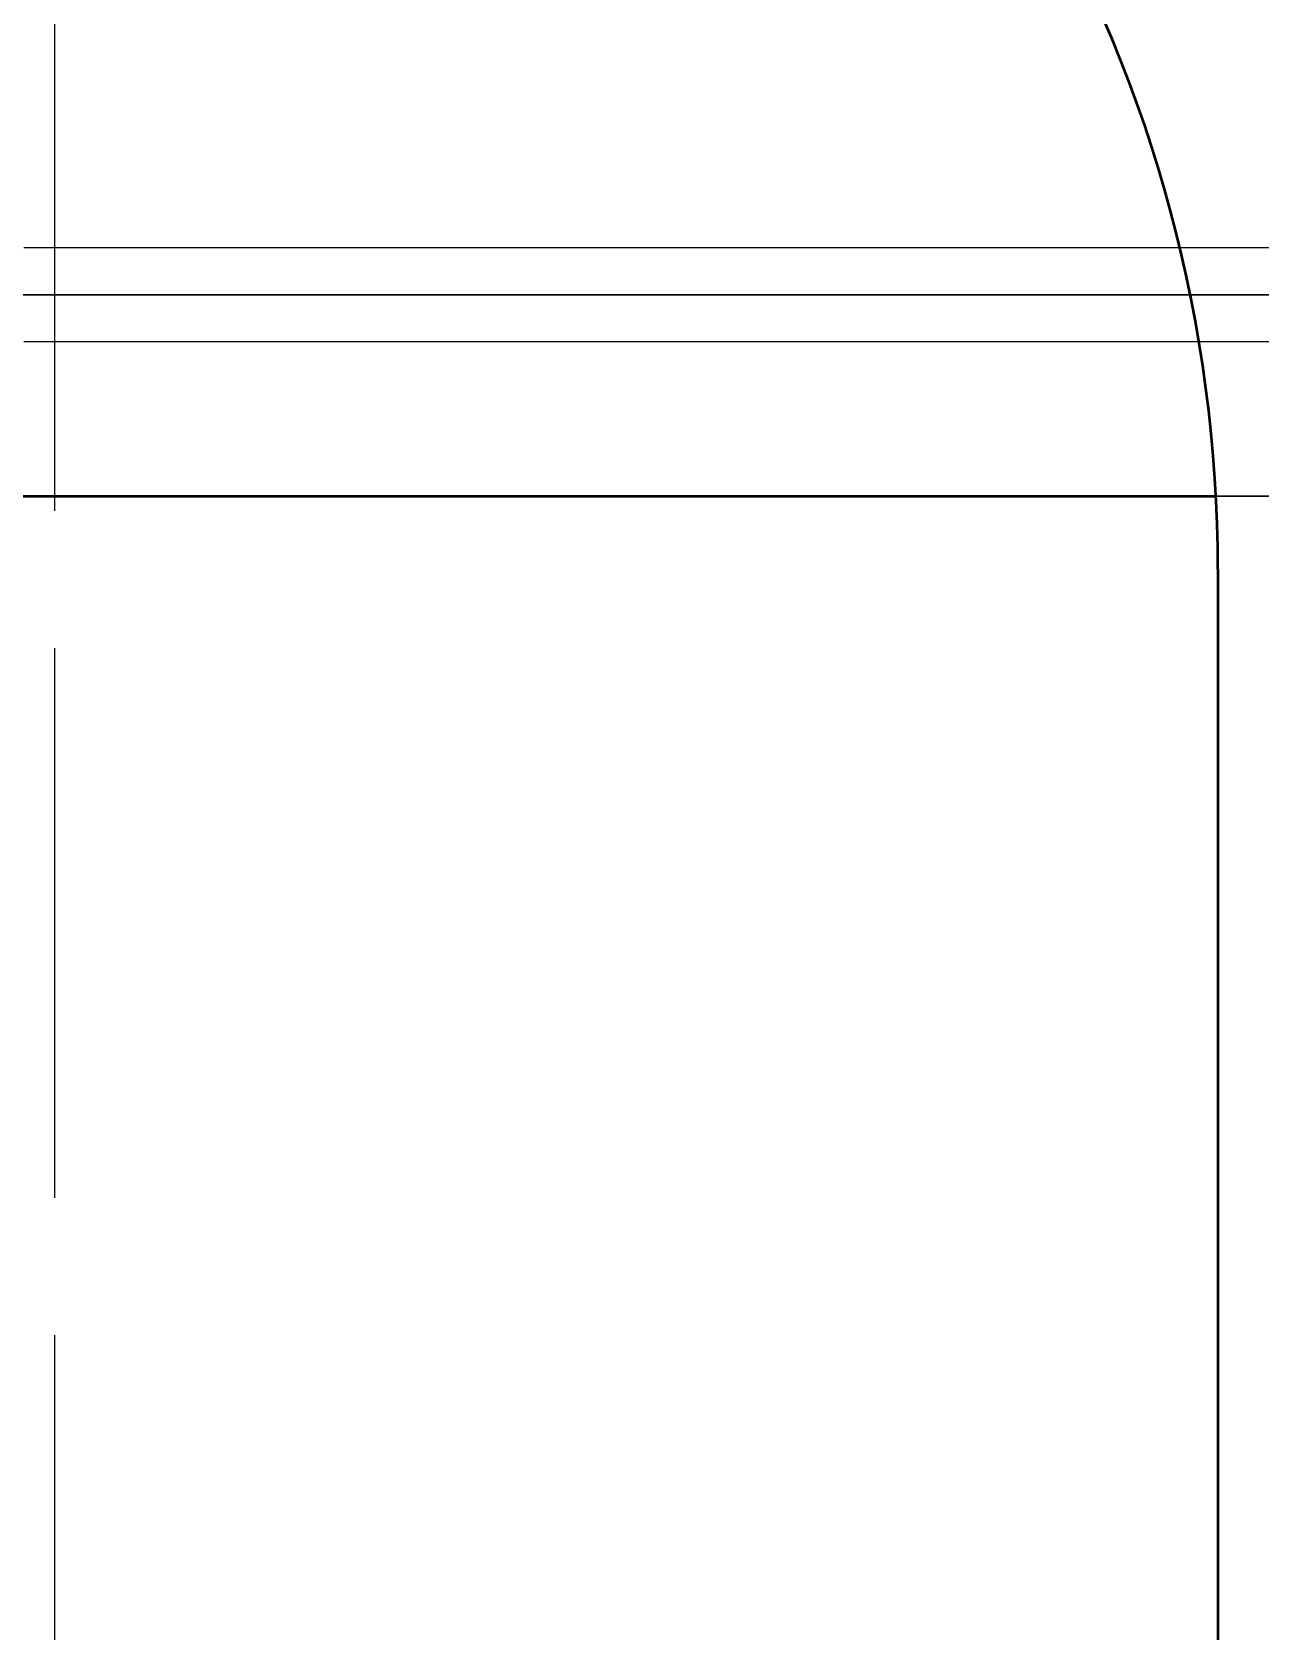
# Model space of a CAD drawing. Header units: millimetres. Extents: x 0 to 594, y 0 to 420.
# Drawn here: x 88.38 to 95.08, y 330.2 to 338.93 of the extents above; entities that cross this region are included whole.
import ezdxf

# ---------------------------------------------------------------- set-up
doc = ezdxf.new("R2010")
doc.units = ezdxf.units.MM
doc.linetypes.add('ISO02-TRAZOS', pattern=[3.75, 3, -0.75])
doc.layers.add('01-VISIBLE', color=7, linetype='CONTINUOUS', lineweight=50)
doc.layers.add('02-OCULTA', color=4, linetype='ISO02-TRAZOS', lineweight=25)

msp = doc.modelspace()

# ---------------------------------------------------------------- linework, layer by layer
at = {"layer": '01-VISIBLE'}
msp.add_line((94.85, 336), (94.85, 319.74), dxfattribs=at)
msp.add_lwpolyline([(88.327, 336.4), (88.3771, 336.4), (88.4272, 336.4), (88.4772, 336.4), (88.5273, 336.4), (88.5774, 336.4), (88.6275, 336.4), (88.6776, 336.4), (88.7277, 336.4), (88.7778, 336.4), (88.8279, 336.4), (88.878, 336.4), (88.9281, 336.4), (88.9782, 336.4), (89.0283, 336.4), (89.0784, 336.4), (89.1285, 336.4), (89.1786, 336.4), (89.2287, 336.4), (89.2788, 336.4), (89.3289, 336.4), (89.379, 336.4), (89.4291, 336.4), (89.4792, 336.4), (89.5293, 336.4), (89.5794, 336.4), (89.6294, 336.4), (89.6795, 336.4), (89.7296, 336.4), (89.7797, 336.4), (89.8298, 336.4), (89.8799, 336.4), (89.93, 336.4), (89.9801, 336.4), (90.0302, 336.4), (90.0803, 336.4), (90.1304, 336.4), (90.1805, 336.4), (90.2306, 336.4), (90.2807, 336.4), (90.3308, 336.4), (90.3809, 336.4), (90.431, 336.4), (90.4811, 336.4), (90.5312, 336.4), (90.5813, 336.4), (90.6314, 336.4), (90.6815, 336.4), (90.7316, 336.4), (90.7816, 336.4), (90.8317, 336.4), (90.8818, 336.4), (90.9319, 336.4), (90.982, 336.4), (91.0321, 336.4), (91.0822, 336.4), (91.1323, 336.4), (91.1824, 336.4), (91.2325, 336.4), (91.2826, 336.4), (91.3327, 336.4), (91.3828, 336.4), (91.4329, 336.4), (91.483, 336.4), (91.5331, 336.4), (91.5832, 336.4), (91.6333, 336.4), (91.6834, 336.4), (91.7335, 336.4), (91.7836, 336.4), (91.8337, 336.4), (91.8838, 336.4), (91.9338, 336.4), (91.9839, 336.4), (92.034, 336.4), (92.0841, 336.4), (92.1342, 336.4), (92.1843, 336.4), (92.2344, 336.4), (92.2845, 336.4), (92.3346, 336.4), (92.3847, 336.4), (92.4348, 336.4), (92.4849, 336.4), (92.535, 336.4), (92.5851, 336.4), (92.6352, 336.4), (92.6853, 336.4), (92.7354, 336.4), (92.7855, 336.4), (92.8356, 336.4), (92.8857, 336.4), (92.9358, 336.4), (92.9859, 336.4), (93.036, 336.4), (93.086, 336.4), (93.1361, 336.4), (93.1862, 336.4), (93.2363, 336.4), (93.2864, 336.4), (93.3365, 336.4), (93.3866, 336.4), (93.4367, 336.4), (93.4868, 336.4), (93.5369, 336.4), (93.587, 336.4), (93.6371, 336.4), (93.6872, 336.4), (93.7373, 336.4), (93.7874, 336.4), (93.8375, 336.4), (93.8876, 336.4), (93.9377, 336.4), (93.9878, 336.4), (94.0379, 336.4), (94.088, 336.4), (94.1381, 336.4), (94.1882, 336.4), (94.2382, 336.4), (94.2883, 336.4), (94.3384, 336.4), (94.3885, 336.4), (94.4386, 336.4), (94.4887, 336.4), (94.5388, 336.4), (94.5889, 336.4), (94.639, 336.4), (94.6891, 336.4), (94.7392, 336.4), (94.7893, 336.4), (94.8394, 336.4)], dxfattribs=at)
msp.add_arc((87.3, 336), 7.55, 0, 30.04382, dxfattribs=at)
at = {"layer": '02-OCULTA'}
msp.add_line((88.5, 276.32), (88.5, 349.7466), dxfattribs=at)
for points in [[(95.1408, 337.756), (95.0616, 337.756), (94.9824, 337.756), (94.9032, 337.756), (94.824, 337.756), (94.7448, 337.756), (94.6656, 337.756), (94.5864, 337.756), (94.5072, 337.756), (94.428, 337.756), (94.3488, 337.756), (94.2696, 337.756), (94.1904, 337.756), (94.1112, 337.756), (94.032, 337.756), (93.9528, 337.756), (93.8736, 337.756), (93.7944, 337.756), (93.7152, 337.756), (93.636, 337.756), (93.5568, 337.756), (93.4776, 337.756), (93.3984, 337.756), (93.3192, 337.756), (93.24, 337.756), (93.1608, 337.756), (93.0816, 337.756), (93.0024, 337.756), (92.9232, 337.756), (92.844, 337.756), (92.7648, 337.756), (92.6856, 337.756), (92.6064, 337.756), (92.5272, 337.756), (92.448, 337.756), (92.3688, 337.756), (92.2896, 337.756), (92.2104, 337.756), (92.1312, 337.756), (92.052, 337.756), (91.9728, 337.756), (91.8936, 337.756), (91.8144, 337.756), (91.7352, 337.756), (91.656, 337.756), (91.5768, 337.756), (91.4976, 337.756), (91.4184, 337.756), (91.3392, 337.756), (91.26, 337.756), (91.1808, 337.756), (91.1016, 337.756), (91.0224, 337.756), (90.9432, 337.756), (90.864, 337.756), (90.7848, 337.756), (90.7056, 337.756), (90.6264, 337.756), (90.5472, 337.756), (90.468, 337.756), (90.3888, 337.756), (90.3096, 337.756), (90.2304, 337.756), (90.1512, 337.756), (90.072, 337.756), (89.9928, 337.756), (89.9136, 337.756), (89.8344, 337.756), (89.7552, 337.756), (89.676, 337.756), (89.5968, 337.756), (89.5176, 337.756), (89.4384, 337.756), (89.3592, 337.756), (89.28, 337.756), (89.2008, 337.756), (89.1216, 337.756), (89.0424, 337.756), (88.9632, 337.756), (88.884, 337.756), (88.8048, 337.756), (88.7256, 337.756), (88.6464, 337.756), (88.5672, 337.756), (88.488, 337.756), (88.4088, 337.756), (88.3296, 337.756)], [(95.1408, 337.756), (95.0616, 337.756), (94.9824, 337.756), (94.9032, 337.756), (94.824, 337.756), (94.7448, 337.756), (94.6656, 337.756), (94.5864, 337.756), (94.5072, 337.756), (94.428, 337.756), (94.3488, 337.756), (94.2696, 337.756), (94.1904, 337.756), (94.1112, 337.756), (94.032, 337.756), (93.9528, 337.756), (93.8736, 337.756), (93.7944, 337.756), (93.7152, 337.756), (93.636, 337.756), (93.5568, 337.756), (93.4776, 337.756), (93.3984, 337.756), (93.3192, 337.756), (93.24, 337.756), (93.1608, 337.756), (93.0816, 337.756), (93.0024, 337.756), (92.9232, 337.756), (92.844, 337.756), (92.7648, 337.756), (92.6856, 337.756), (92.6064, 337.756), (92.5272, 337.756), (92.448, 337.756), (92.3688, 337.756), (92.2896, 337.756), (92.2104, 337.756), (92.1312, 337.756), (92.052, 337.756), (91.9728, 337.756), (91.8936, 337.756), (91.8144, 337.756), (91.7352, 337.756), (91.656, 337.756), (91.5768, 337.756), (91.4976, 337.756), (91.4184, 337.756), (91.3392, 337.756), (91.26, 337.756), (91.1808, 337.756), (91.1016, 337.756), (91.0224, 337.756), (90.9432, 337.756), (90.864, 337.756), (90.7848, 337.756), (90.7056, 337.756), (90.6264, 337.756), (90.5472, 337.756), (90.468, 337.756), (90.3888, 337.756), (90.3096, 337.756), (90.2304, 337.756), (90.1512, 337.756), (90.072, 337.756), (89.9928, 337.756), (89.9136, 337.756), (89.8344, 337.756), (89.7552, 337.756), (89.676, 337.756), (89.5968, 337.756), (89.5176, 337.756), (89.4384, 337.756), (89.3592, 337.756), (89.28, 337.756), (89.2008, 337.756), (89.1216, 337.756), (89.0424, 337.756), (88.9632, 337.756), (88.884, 337.756), (88.8048, 337.756), (88.7256, 337.756), (88.6464, 337.756), (88.5672, 337.756), (88.488, 337.756), (88.4088, 337.756), (88.3296, 337.756)], [(95.14, 337.5), (95.0616, 337.5), (94.9832, 337.5), (94.9048, 337.5), (94.8264, 337.5), (94.748, 337.5), (94.6696, 337.5), (94.5912, 337.5), (94.5128, 337.5), (94.4344, 337.5), (94.356, 337.5), (94.2776, 337.5), (94.1992, 337.5), (94.1208, 337.5), (94.0424, 337.5), (93.964, 337.5), (93.8856, 337.5), (93.8072, 337.5), (93.7288, 337.5), (93.6504, 337.5), (93.572, 337.5), (93.4936, 337.5), (93.4152, 337.5), (93.3368, 337.5), (93.2584, 337.5), (93.18, 337.5), (93.1016, 337.5), (93.0232, 337.5), (92.9448, 337.5), (92.8664, 337.5), (92.788, 337.5), (92.7096, 337.5), (92.6312, 337.5), (92.5528, 337.5), (92.4744, 337.5), (92.396, 337.5), (92.3176, 337.5), (92.2392, 337.5), (92.1608, 337.5), (92.0824, 337.5), (92.004, 337.5), (91.9256, 337.5), (91.8472, 337.5), (91.7688, 337.5), (91.6904, 337.5), (91.612, 337.5), (91.5336, 337.5), (91.4552, 337.5), (91.3768, 337.5), (91.2984, 337.5), (91.22, 337.5), (91.1416, 337.5), (91.0632, 337.5), (90.9848, 337.5), (90.9064, 337.5), (90.828, 337.5), (90.7496, 337.5), (90.6712, 337.5), (90.5928, 337.5), (90.5144, 337.5), (90.436, 337.5), (90.3576, 337.5), (90.2792, 337.5), (90.2008, 337.5), (90.1224, 337.5), (90.044, 337.5), (89.9656, 337.5), (89.8872, 337.5), (89.8088, 337.5), (89.7304, 337.5), (89.652, 337.5), (89.5736, 337.5), (89.4952, 337.5), (89.4168, 337.5), (89.3384, 337.5), (89.26, 337.5), (89.1816, 337.5), (89.1032, 337.5), (89.0248, 337.5), (88.9464, 337.5), (88.868, 337.5), (88.7896, 337.5), (88.7112, 337.5), (88.6328, 337.5), (88.5544, 337.5), (88.476, 337.5), (88.3976, 337.5), (88.3192, 337.5)], [(88.3192, 337.5), (88.3976, 337.5), (88.476, 337.5), (88.5544, 337.5), (88.6328, 337.5), (88.7112, 337.5), (88.7896, 337.5), (88.868, 337.5), (88.9464, 337.5), (89.0248, 337.5), (89.1032, 337.5), (89.1816, 337.5), (89.26, 337.5), (89.3384, 337.5), (89.4168, 337.5), (89.4952, 337.5), (89.5736, 337.5), (89.652, 337.5), (89.7304, 337.5), (89.8088, 337.5), (89.8872, 337.5), (89.9656, 337.5), (90.044, 337.5), (90.1224, 337.5), (90.2008, 337.5), (90.2792, 337.5), (90.3576, 337.5), (90.436, 337.5), (90.5144, 337.5), (90.5928, 337.5), (90.6712, 337.5), (90.7496, 337.5), (90.828, 337.5), (90.9064, 337.5), (90.9848, 337.5), (91.0632, 337.5), (91.1416, 337.5), (91.22, 337.5), (91.2984, 337.5), (91.3768, 337.5), (91.4552, 337.5), (91.5336, 337.5), (91.612, 337.5), (91.6904, 337.5), (91.7688, 337.5), (91.8472, 337.5), (91.9256, 337.5), (92.004, 337.5), (92.0824, 337.5), (92.1608, 337.5), (92.2392, 337.5), (92.3176, 337.5), (92.396, 337.5), (92.4744, 337.5), (92.5528, 337.5), (92.6312, 337.5), (92.7096, 337.5), (92.788, 337.5), (92.8664, 337.5), (92.9448, 337.5), (93.0232, 337.5), (93.1016, 337.5), (93.18, 337.5), (93.2584, 337.5), (93.3368, 337.5), (93.4152, 337.5), (93.4936, 337.5), (93.572, 337.5), (93.6504, 337.5), (93.7288, 337.5), (93.8072, 337.5), (93.8856, 337.5), (93.964, 337.5), (94.0424, 337.5), (94.1208, 337.5), (94.1992, 337.5), (94.2776, 337.5), (94.356, 337.5), (94.4344, 337.5), (94.5128, 337.5), (94.5912, 337.5), (94.6696, 337.5), (94.748, 337.5), (94.8264, 337.5), (94.9048, 337.5), (94.9832, 337.5), (95.0616, 337.5), (95.14, 337.5)], [(95.14, 337.5), (95.0616, 337.5), (94.9832, 337.5), (94.9048, 337.5), (94.8264, 337.5), (94.748, 337.5), (94.6696, 337.5), (94.5912, 337.5), (94.5128, 337.5), (94.4344, 337.5), (94.356, 337.5), (94.2776, 337.5), (94.1992, 337.5), (94.1208, 337.5), (94.0424, 337.5), (93.964, 337.5), (93.8856, 337.5), (93.8072, 337.5), (93.7288, 337.5), (93.6504, 337.5), (93.572, 337.5), (93.4936, 337.5), (93.4152, 337.5), (93.3368, 337.5), (93.2584, 337.5), (93.18, 337.5), (93.1016, 337.5), (93.0232, 337.5), (92.9448, 337.5), (92.8664, 337.5), (92.788, 337.5), (92.7096, 337.5), (92.6312, 337.5), (92.5528, 337.5), (92.4744, 337.5), (92.396, 337.5), (92.3176, 337.5), (92.2392, 337.5), (92.1608, 337.5), (92.0824, 337.5), (92.004, 337.5), (91.9256, 337.5), (91.8472, 337.5), (91.7688, 337.5), (91.6904, 337.5), (91.612, 337.5), (91.5336, 337.5), (91.4552, 337.5), (91.3768, 337.5), (91.2984, 337.5), (91.22, 337.5), (91.1416, 337.5), (91.0632, 337.5), (90.9848, 337.5), (90.9064, 337.5), (90.828, 337.5), (90.7496, 337.5), (90.6712, 337.5), (90.5928, 337.5), (90.5144, 337.5), (90.436, 337.5), (90.3576, 337.5), (90.2792, 337.5), (90.2008, 337.5), (90.1224, 337.5), (90.044, 337.5), (89.9656, 337.5), (89.8872, 337.5), (89.8088, 337.5), (89.7304, 337.5), (89.652, 337.5), (89.5736, 337.5), (89.4952, 337.5), (89.4168, 337.5), (89.3384, 337.5), (89.26, 337.5), (89.1816, 337.5), (89.1032, 337.5), (89.0248, 337.5), (88.9464, 337.5), (88.868, 337.5), (88.7896, 337.5), (88.7112, 337.5), (88.6328, 337.5), (88.5544, 337.5), (88.476, 337.5), (88.3976, 337.5), (88.3192, 337.5)], [(88.3192, 337.5), (88.3976, 337.5), (88.476, 337.5), (88.5544, 337.5), (88.6328, 337.5), (88.7112, 337.5), (88.7896, 337.5), (88.868, 337.5), (88.9464, 337.5), (89.0248, 337.5), (89.1032, 337.5), (89.1816, 337.5), (89.26, 337.5), (89.3384, 337.5), (89.4168, 337.5), (89.4952, 337.5), (89.5736, 337.5), (89.652, 337.5), (89.7304, 337.5), (89.8088, 337.5), (89.8872, 337.5), (89.9656, 337.5), (90.044, 337.5), (90.1224, 337.5), (90.2008, 337.5), (90.2792, 337.5), (90.3576, 337.5), (90.436, 337.5), (90.5144, 337.5), (90.5928, 337.5), (90.6712, 337.5), (90.7496, 337.5), (90.828, 337.5), (90.9064, 337.5), (90.9848, 337.5), (91.0632, 337.5), (91.1416, 337.5), (91.22, 337.5), (91.2984, 337.5), (91.3768, 337.5), (91.4552, 337.5), (91.5336, 337.5), (91.612, 337.5), (91.6904, 337.5), (91.7688, 337.5), (91.8472, 337.5), (91.9256, 337.5), (92.004, 337.5), (92.0824, 337.5), (92.1608, 337.5), (92.2392, 337.5), (92.3176, 337.5), (92.396, 337.5), (92.4744, 337.5), (92.5528, 337.5), (92.6312, 337.5), (92.7096, 337.5), (92.788, 337.5), (92.8664, 337.5), (92.9448, 337.5), (93.0232, 337.5), (93.1016, 337.5), (93.18, 337.5), (93.2584, 337.5), (93.3368, 337.5), (93.4152, 337.5), (93.4936, 337.5), (93.572, 337.5), (93.6504, 337.5), (93.7288, 337.5), (93.8072, 337.5), (93.8856, 337.5), (93.964, 337.5), (94.0424, 337.5), (94.1208, 337.5), (94.1992, 337.5), (94.2776, 337.5), (94.356, 337.5), (94.4344, 337.5), (94.5128, 337.5), (94.5912, 337.5), (94.6696, 337.5), (94.748, 337.5), (94.8264, 337.5), (94.9048, 337.5), (94.9832, 337.5), (95.0616, 337.5), (95.14, 337.5)], [(95.14, 337.5), (95.06, 337.5), (94.98, 337.5), (94.9, 337.5), (94.82, 337.5), (94.74, 337.5), (94.66, 337.5), (94.58, 337.5), (94.5, 337.5), (94.42, 337.5), (94.34, 337.5), (94.26, 337.5), (94.18, 337.5), (94.1, 337.5), (94.02, 337.5), (93.94, 337.5), (93.86, 337.5), (93.78, 337.5), (93.7, 337.5), (93.62, 337.5), (93.54, 337.5), (93.46, 337.5), (93.38, 337.5), (93.3, 337.5), (93.22, 337.5), (93.14, 337.5), (93.06, 337.5), (92.98, 337.5), (92.9, 337.5), (92.82, 337.5), (92.74, 337.5), (92.66, 337.5), (92.58, 337.5), (92.5, 337.5), (92.42, 337.5), (92.34, 337.5), (92.26, 337.5), (92.18, 337.5), (92.1, 337.5), (92.02, 337.5), (91.94, 337.5), (91.86, 337.5), (91.78, 337.5), (91.7, 337.5), (91.62, 337.5), (91.54, 337.5), (91.46, 337.5), (91.38, 337.5), (91.3, 337.5), (91.22, 337.5), (91.14, 337.5), (91.06, 337.5), (90.98, 337.5), (90.9, 337.5), (90.82, 337.5), (90.74, 337.5), (90.66, 337.5), (90.58, 337.5), (90.5, 337.5), (90.42, 337.5), (90.34, 337.5), (90.26, 337.5), (90.18, 337.5), (90.1, 337.5), (90.02, 337.5), (89.94, 337.5), (89.86, 337.5), (89.78, 337.5), (89.7, 337.5), (89.62, 337.5), (89.54, 337.5), (89.46, 337.5), (89.38, 337.5), (89.3, 337.5), (89.22, 337.5), (89.14, 337.5), (89.06, 337.5), (88.98, 337.5), (88.9, 337.5), (88.82, 337.5), (88.74, 337.5), (88.66, 337.5), (88.58, 337.5), (88.5, 337.5), (88.42, 337.5), (88.34, 337.5)], [(88.34, 337.5), (88.42, 337.5), (88.5, 337.5), (88.58, 337.5), (88.66, 337.5), (88.74, 337.5), (88.82, 337.5), (88.9, 337.5), (88.98, 337.5), (89.06, 337.5), (89.14, 337.5), (89.22, 337.5), (89.3, 337.5), (89.38, 337.5), (89.46, 337.5), (89.54, 337.5), (89.62, 337.5), (89.7, 337.5), (89.78, 337.5), (89.86, 337.5), (89.94, 337.5), (90.02, 337.5), (90.1, 337.5), (90.18, 337.5), (90.26, 337.5), (90.34, 337.5), (90.42, 337.5), (90.5, 337.5), (90.58, 337.5), (90.66, 337.5), (90.74, 337.5), (90.82, 337.5), (90.9, 337.5), (90.98, 337.5), (91.06, 337.5), (91.14, 337.5), (91.22, 337.5), (91.3, 337.5), (91.38, 337.5), (91.46, 337.5), (91.54, 337.5), (91.62, 337.5), (91.7, 337.5), (91.78, 337.5), (91.86, 337.5), (91.94, 337.5), (92.02, 337.5), (92.1, 337.5), (92.18, 337.5), (92.26, 337.5), (92.34, 337.5), (92.42, 337.5), (92.5, 337.5), (92.58, 337.5), (92.66, 337.5), (92.74, 337.5), (92.82, 337.5), (92.9, 337.5), (92.98, 337.5), (93.06, 337.5), (93.14, 337.5), (93.22, 337.5), (93.3, 337.5), (93.38, 337.5), (93.46, 337.5), (93.54, 337.5), (93.62, 337.5), (93.7, 337.5), (93.78, 337.5), (93.86, 337.5), (93.94, 337.5), (94.02, 337.5), (94.1, 337.5), (94.18, 337.5), (94.26, 337.5), (94.34, 337.5), (94.42, 337.5), (94.5, 337.5), (94.58, 337.5), (94.66, 337.5), (94.74, 337.5), (94.82, 337.5), (94.9, 337.5), (94.98, 337.5), (95.06, 337.5), (95.14, 337.5)], [(95.14, 337.5), (95.06, 337.5), (94.98, 337.5), (94.9, 337.5), (94.82, 337.5), (94.74, 337.5), (94.66, 337.5), (94.58, 337.5), (94.5, 337.5), (94.42, 337.5), (94.34, 337.5), (94.26, 337.5), (94.18, 337.5), (94.1, 337.5), (94.02, 337.5), (93.94, 337.5), (93.86, 337.5), (93.78, 337.5), (93.7, 337.5), (93.62, 337.5), (93.54, 337.5), (93.46, 337.5), (93.38, 337.5), (93.3, 337.5), (93.22, 337.5), (93.14, 337.5), (93.06, 337.5), (92.98, 337.5), (92.9, 337.5), (92.82, 337.5), (92.74, 337.5), (92.66, 337.5), (92.58, 337.5), (92.5, 337.5), (92.42, 337.5), (92.34, 337.5), (92.26, 337.5), (92.18, 337.5), (92.1, 337.5), (92.02, 337.5), (91.94, 337.5), (91.86, 337.5), (91.78, 337.5), (91.7, 337.5), (91.62, 337.5), (91.54, 337.5), (91.46, 337.5), (91.38, 337.5), (91.3, 337.5), (91.22, 337.5), (91.14, 337.5), (91.06, 337.5), (90.98, 337.5), (90.9, 337.5), (90.82, 337.5), (90.74, 337.5), (90.66, 337.5), (90.58, 337.5), (90.5, 337.5), (90.42, 337.5), (90.34, 337.5), (90.26, 337.5), (90.18, 337.5), (90.1, 337.5), (90.02, 337.5), (89.94, 337.5), (89.86, 337.5), (89.78, 337.5), (89.7, 337.5), (89.62, 337.5), (89.54, 337.5), (89.46, 337.5), (89.38, 337.5), (89.3, 337.5), (89.22, 337.5), (89.14, 337.5), (89.06, 337.5), (88.98, 337.5), (88.9, 337.5), (88.82, 337.5), (88.74, 337.5), (88.66, 337.5), (88.58, 337.5), (88.5, 337.5), (88.42, 337.5), (88.34, 337.5)], [(88.34, 337.5), (88.42, 337.5), (88.5, 337.5), (88.58, 337.5), (88.66, 337.5), (88.74, 337.5), (88.82, 337.5), (88.9, 337.5), (88.98, 337.5), (89.06, 337.5), (89.14, 337.5), (89.22, 337.5), (89.3, 337.5), (89.38, 337.5), (89.46, 337.5), (89.54, 337.5), (89.62, 337.5), (89.7, 337.5), (89.78, 337.5), (89.86, 337.5), (89.94, 337.5), (90.02, 337.5), (90.1, 337.5), (90.18, 337.5), (90.26, 337.5), (90.34, 337.5), (90.42, 337.5), (90.5, 337.5), (90.58, 337.5), (90.66, 337.5), (90.74, 337.5), (90.82, 337.5), (90.9, 337.5), (90.98, 337.5), (91.06, 337.5), (91.14, 337.5), (91.22, 337.5), (91.3, 337.5), (91.38, 337.5), (91.46, 337.5), (91.54, 337.5), (91.62, 337.5), (91.7, 337.5), (91.78, 337.5), (91.86, 337.5), (91.94, 337.5), (92.02, 337.5), (92.1, 337.5), (92.18, 337.5), (92.26, 337.5), (92.34, 337.5), (92.42, 337.5), (92.5, 337.5), (92.58, 337.5), (92.66, 337.5), (92.74, 337.5), (92.82, 337.5), (92.9, 337.5), (92.98, 337.5), (93.06, 337.5), (93.14, 337.5), (93.22, 337.5), (93.3, 337.5), (93.38, 337.5), (93.46, 337.5), (93.54, 337.5), (93.62, 337.5), (93.7, 337.5), (93.78, 337.5), (93.86, 337.5), (93.94, 337.5), (94.02, 337.5), (94.1, 337.5), (94.18, 337.5), (94.26, 337.5), (94.34, 337.5), (94.42, 337.5), (94.5, 337.5), (94.58, 337.5), (94.66, 337.5), (94.74, 337.5), (94.82, 337.5), (94.9, 337.5), (94.98, 337.5), (95.06, 337.5), (95.14, 337.5)], [(88.3296, 337.244), (88.4088, 337.244), (88.488, 337.244), (88.5672, 337.244), (88.6464, 337.244), (88.7256, 337.244), (88.8048, 337.244), (88.884, 337.244), (88.9632, 337.244), (89.0424, 337.244), (89.1216, 337.244), (89.2008, 337.244), (89.28, 337.244), (89.3592, 337.244), (89.4384, 337.244), (89.5176, 337.244), (89.5968, 337.244), (89.676, 337.244), (89.7552, 337.244), (89.8344, 337.244), (89.9136, 337.244), (89.9928, 337.244), (90.072, 337.244), (90.1512, 337.244), (90.2304, 337.244), (90.3096, 337.244), (90.3888, 337.244), (90.468, 337.244), (90.5472, 337.244), (90.6264, 337.244), (90.7056, 337.244), (90.7848, 337.244), (90.864, 337.244), (90.9432, 337.244), (91.0224, 337.244), (91.1016, 337.244), (91.1808, 337.244), (91.26, 337.244), (91.3392, 337.244), (91.4184, 337.244), (91.4976, 337.244), (91.5768, 337.244), (91.656, 337.244), (91.7352, 337.244), (91.8144, 337.244), (91.8936, 337.244), (91.9728, 337.244), (92.052, 337.244), (92.1312, 337.244), (92.2104, 337.244), (92.2896, 337.244), (92.3688, 337.244), (92.448, 337.244), (92.5272, 337.244), (92.6064, 337.244), (92.6856, 337.244), (92.7648, 337.244), (92.844, 337.244), (92.9232, 337.244), (93.0024, 337.244), (93.0816, 337.244), (93.1608, 337.244), (93.24, 337.244), (93.3192, 337.244), (93.3984, 337.244), (93.4776, 337.244), (93.5568, 337.244), (93.636, 337.244), (93.7152, 337.244), (93.7944, 337.244), (93.8736, 337.244), (93.9528, 337.244), (94.032, 337.244), (94.1112, 337.244), (94.1904, 337.244), (94.2696, 337.244), (94.3488, 337.244), (94.428, 337.244), (94.5072, 337.244), (94.5864, 337.244), (94.6656, 337.244), (94.7448, 337.244), (94.824, 337.244), (94.9032, 337.244), (94.9824, 337.244), (95.0616, 337.244), (95.1408, 337.244)], [(88.3296, 337.244), (88.4088, 337.244), (88.488, 337.244), (88.5672, 337.244), (88.6464, 337.244), (88.7256, 337.244), (88.8048, 337.244), (88.884, 337.244), (88.9632, 337.244), (89.0424, 337.244), (89.1216, 337.244), (89.2008, 337.244), (89.28, 337.244), (89.3592, 337.244), (89.4384, 337.244), (89.5176, 337.244), (89.5968, 337.244), (89.676, 337.244), (89.7552, 337.244), (89.8344, 337.244), (89.9136, 337.244), (89.9928, 337.244), (90.072, 337.244), (90.1512, 337.244), (90.2304, 337.244), (90.3096, 337.244), (90.3888, 337.244), (90.468, 337.244), (90.5472, 337.244), (90.6264, 337.244), (90.7056, 337.244), (90.7848, 337.244), (90.864, 337.244), (90.9432, 337.244), (91.0224, 337.244), (91.1016, 337.244), (91.1808, 337.244), (91.26, 337.244), (91.3392, 337.244), (91.4184, 337.244), (91.4976, 337.244), (91.5768, 337.244), (91.656, 337.244), (91.7352, 337.244), (91.8144, 337.244), (91.8936, 337.244), (91.9728, 337.244), (92.052, 337.244), (92.1312, 337.244), (92.2104, 337.244), (92.2896, 337.244), (92.3688, 337.244), (92.448, 337.244), (92.5272, 337.244), (92.6064, 337.244), (92.6856, 337.244), (92.7648, 337.244), (92.844, 337.244), (92.9232, 337.244), (93.0024, 337.244), (93.0816, 337.244), (93.1608, 337.244), (93.24, 337.244), (93.3192, 337.244), (93.3984, 337.244), (93.4776, 337.244), (93.5568, 337.244), (93.636, 337.244), (93.7152, 337.244), (93.7944, 337.244), (93.8736, 337.244), (93.9528, 337.244), (94.032, 337.244), (94.1112, 337.244), (94.1904, 337.244), (94.2696, 337.244), (94.3488, 337.244), (94.428, 337.244), (94.5072, 337.244), (94.5864, 337.244), (94.6656, 337.244), (94.7448, 337.244), (94.824, 337.244), (94.9032, 337.244), (94.9824, 337.244), (95.0616, 337.244), (95.1408, 337.244)], [(88.3406, 336.4), (88.4207, 336.4), (88.5007, 336.4), (88.5808, 336.4), (88.6608, 336.4), (88.7409, 336.4), (88.8209, 336.4), (88.901, 336.4), (88.981, 336.4), (89.0611, 336.4), (89.1411, 336.4), (89.2212, 336.4), (89.3012, 336.4), (89.3813, 336.4), (89.4613, 336.4), (89.5414, 336.4), (89.6214, 336.4), (89.7015, 336.4), (89.7816, 336.4), (89.8616, 336.4), (89.9416, 336.4), (90.0217, 336.4), (90.1017, 336.4), (90.1818, 336.4), (90.2618, 336.4), (90.3419, 336.4), (90.4219, 336.4), (90.502, 336.4), (90.582, 336.4), (90.6621, 336.4), (90.7421, 336.4), (90.8222, 336.4), (90.9022, 336.4), (90.9823, 336.4), (91.0624, 336.4), (91.1424, 336.4), (91.2225, 336.4), (91.3025, 336.4), (91.3825, 336.4), (91.4626, 336.4), (91.5426, 336.4), (91.6227, 336.4), (91.7027, 336.4), (91.7828, 336.4), (91.8628, 336.4), (91.9429, 336.4), (92.0229, 336.4), (92.103, 336.4), (92.183, 336.4), (92.2631, 336.4), (92.3431, 336.4), (92.4232, 336.4), (92.5032, 336.4), (92.5833, 336.4), (92.6633, 336.4), (92.7434, 336.4), (92.8234, 336.4), (92.9035, 336.4), (92.9836, 336.4), (93.0636, 336.4), (93.1437, 336.4), (93.2237, 336.4), (93.3038, 336.4), (93.3838, 336.4), (93.4638, 336.4), (93.5439, 336.4), (93.6239, 336.4), (93.704, 336.4), (93.784, 336.4), (93.8641, 336.4), (93.9442, 336.4), (94.0242, 336.4), (94.1043, 336.4), (94.1843, 336.4), (94.2644, 336.4), (94.3444, 336.4), (94.4245, 336.4), (94.5045, 336.4), (94.5846, 336.4), (94.6646, 336.4), (94.7447, 336.4), (94.8247, 336.4), (94.9048, 336.4), (94.9848, 336.4), (95.0649, 336.4), (95.1449, 336.4)], [(95.13, 336.4), (95.0647, 336.4), (94.9995, 336.4), (94.9342, 336.4), (94.869, 336.4), (94.8037, 336.4), (94.7385, 336.4), (94.6732, 336.4), (94.608, 336.4), (94.5427, 336.4), (94.4775, 336.4), (94.4122, 336.4), (94.347, 336.4), (94.2817, 336.4), (94.2165, 336.4), (94.1512, 336.4), (94.086, 336.4), (94.0207, 336.4), (93.9555, 336.4), (93.8902, 336.4), (93.825, 336.4), (93.7597, 336.4), (93.6945, 336.4), (93.6292, 336.4), (93.564, 336.4), (93.4987, 336.4), (93.4335, 336.4), (93.3682, 336.4), (93.303, 336.4), (93.2377, 336.4), (93.1725, 336.4), (93.1072, 336.4), (93.042, 336.4), (92.9767, 336.4), (92.9115, 336.4), (92.8462, 336.4), (92.781, 336.4), (92.7157, 336.4), (92.6505, 336.4), (92.5852, 336.4), (92.52, 336.4), (92.4547, 336.4), (92.3895, 336.4), (92.3242, 336.4), (92.259, 336.4), (92.1937, 336.4), (92.1285, 336.4), (92.0632, 336.4), (91.998, 336.4), (91.9327, 336.4), (91.8675, 336.4), (91.8022, 336.4), (91.737, 336.4), (91.6717, 336.4), (91.6065, 336.4), (91.5412, 336.4), (91.476, 336.4), (91.4107, 336.4), (91.3455, 336.4), (91.2802, 336.4), (91.215, 336.4), (91.1497, 336.4), (91.0845, 336.4), (91.0192, 336.4), (90.954, 336.4), (90.8887, 336.4), (90.8235, 336.4), (90.7582, 336.4), (90.693, 336.4), (90.6277, 336.4), (90.5625, 336.4), (90.4972, 336.4), (90.432, 336.4), (90.3667, 336.4), (90.3015, 336.4), (90.2362, 336.4), (90.171, 336.4), (90.1057, 336.4), (90.0405, 336.4), (89.9752, 336.4), (89.91, 336.4), (89.8447, 336.4), (89.7795, 336.4), (89.7142, 336.4), (89.649, 336.4), (89.5837, 336.4), (89.5185, 336.4), (89.4532, 336.4), (89.388, 336.4), (89.3227, 336.4), (89.2575, 336.4), (89.1922, 336.4), (89.127, 336.4), (89.0617, 336.4), (88.9965, 336.4), (88.9312, 336.4), (88.866, 336.4), (88.8007, 336.4), (88.7355, 336.4), (88.6702, 336.4), (88.605, 336.4), (88.5397, 336.4), (88.4745, 336.4), (88.4092, 336.4), (88.344, 336.4)], [(95.13, 336.4), (95.0647, 336.4), (94.9995, 336.4), (94.9342, 336.4), (94.869, 336.4), (94.8037, 336.4), (94.7385, 336.4), (94.6732, 336.4), (94.608, 336.4), (94.5427, 336.4), (94.4775, 336.4), (94.4122, 336.4), (94.347, 336.4), (94.2817, 336.4), (94.2165, 336.4), (94.1512, 336.4), (94.086, 336.4), (94.0207, 336.4), (93.9555, 336.4), (93.8902, 336.4), (93.825, 336.4), (93.7597, 336.4), (93.6945, 336.4), (93.6292, 336.4), (93.564, 336.4), (93.4987, 336.4), (93.4335, 336.4), (93.3682, 336.4), (93.303, 336.4), (93.2377, 336.4), (93.1725, 336.4), (93.1072, 336.4), (93.042, 336.4), (92.9767, 336.4), (92.9115, 336.4), (92.8462, 336.4), (92.781, 336.4), (92.7157, 336.4), (92.6505, 336.4), (92.5852, 336.4), (92.52, 336.4), (92.4547, 336.4), (92.3895, 336.4), (92.3242, 336.4), (92.259, 336.4), (92.1937, 336.4), (92.1285, 336.4), (92.0632, 336.4), (91.998, 336.4), (91.9327, 336.4), (91.8675, 336.4), (91.8022, 336.4), (91.737, 336.4), (91.6717, 336.4), (91.6065, 336.4), (91.5412, 336.4), (91.476, 336.4), (91.4107, 336.4), (91.3455, 336.4), (91.2802, 336.4), (91.215, 336.4), (91.1497, 336.4), (91.0845, 336.4), (91.0192, 336.4), (90.954, 336.4), (90.8887, 336.4), (90.8235, 336.4), (90.7582, 336.4), (90.693, 336.4), (90.6277, 336.4), (90.5625, 336.4), (90.4972, 336.4), (90.432, 336.4), (90.3667, 336.4), (90.3015, 336.4), (90.2362, 336.4), (90.171, 336.4), (90.1057, 336.4), (90.0405, 336.4), (89.9752, 336.4), (89.91, 336.4), (89.8447, 336.4), (89.7795, 336.4), (89.7142, 336.4), (89.649, 336.4), (89.5837, 336.4), (89.5185, 336.4), (89.4532, 336.4), (89.388, 336.4), (89.3227, 336.4), (89.2575, 336.4), (89.1922, 336.4), (89.127, 336.4), (89.0617, 336.4), (88.9965, 336.4), (88.9312, 336.4), (88.866, 336.4), (88.8007, 336.4), (88.7355, 336.4), (88.6702, 336.4), (88.605, 336.4), (88.5397, 336.4), (88.4745, 336.4), (88.4092, 336.4), (88.344, 336.4)], [(94.8394, 336.4), (94.8894, 336.4), (94.9395, 336.4), (94.9896, 336.4), (95.0396, 336.4), (95.0897, 336.4)]]:
    msp.add_lwpolyline(points, dxfattribs=at)

doc.saveas('drawing.dxf')
